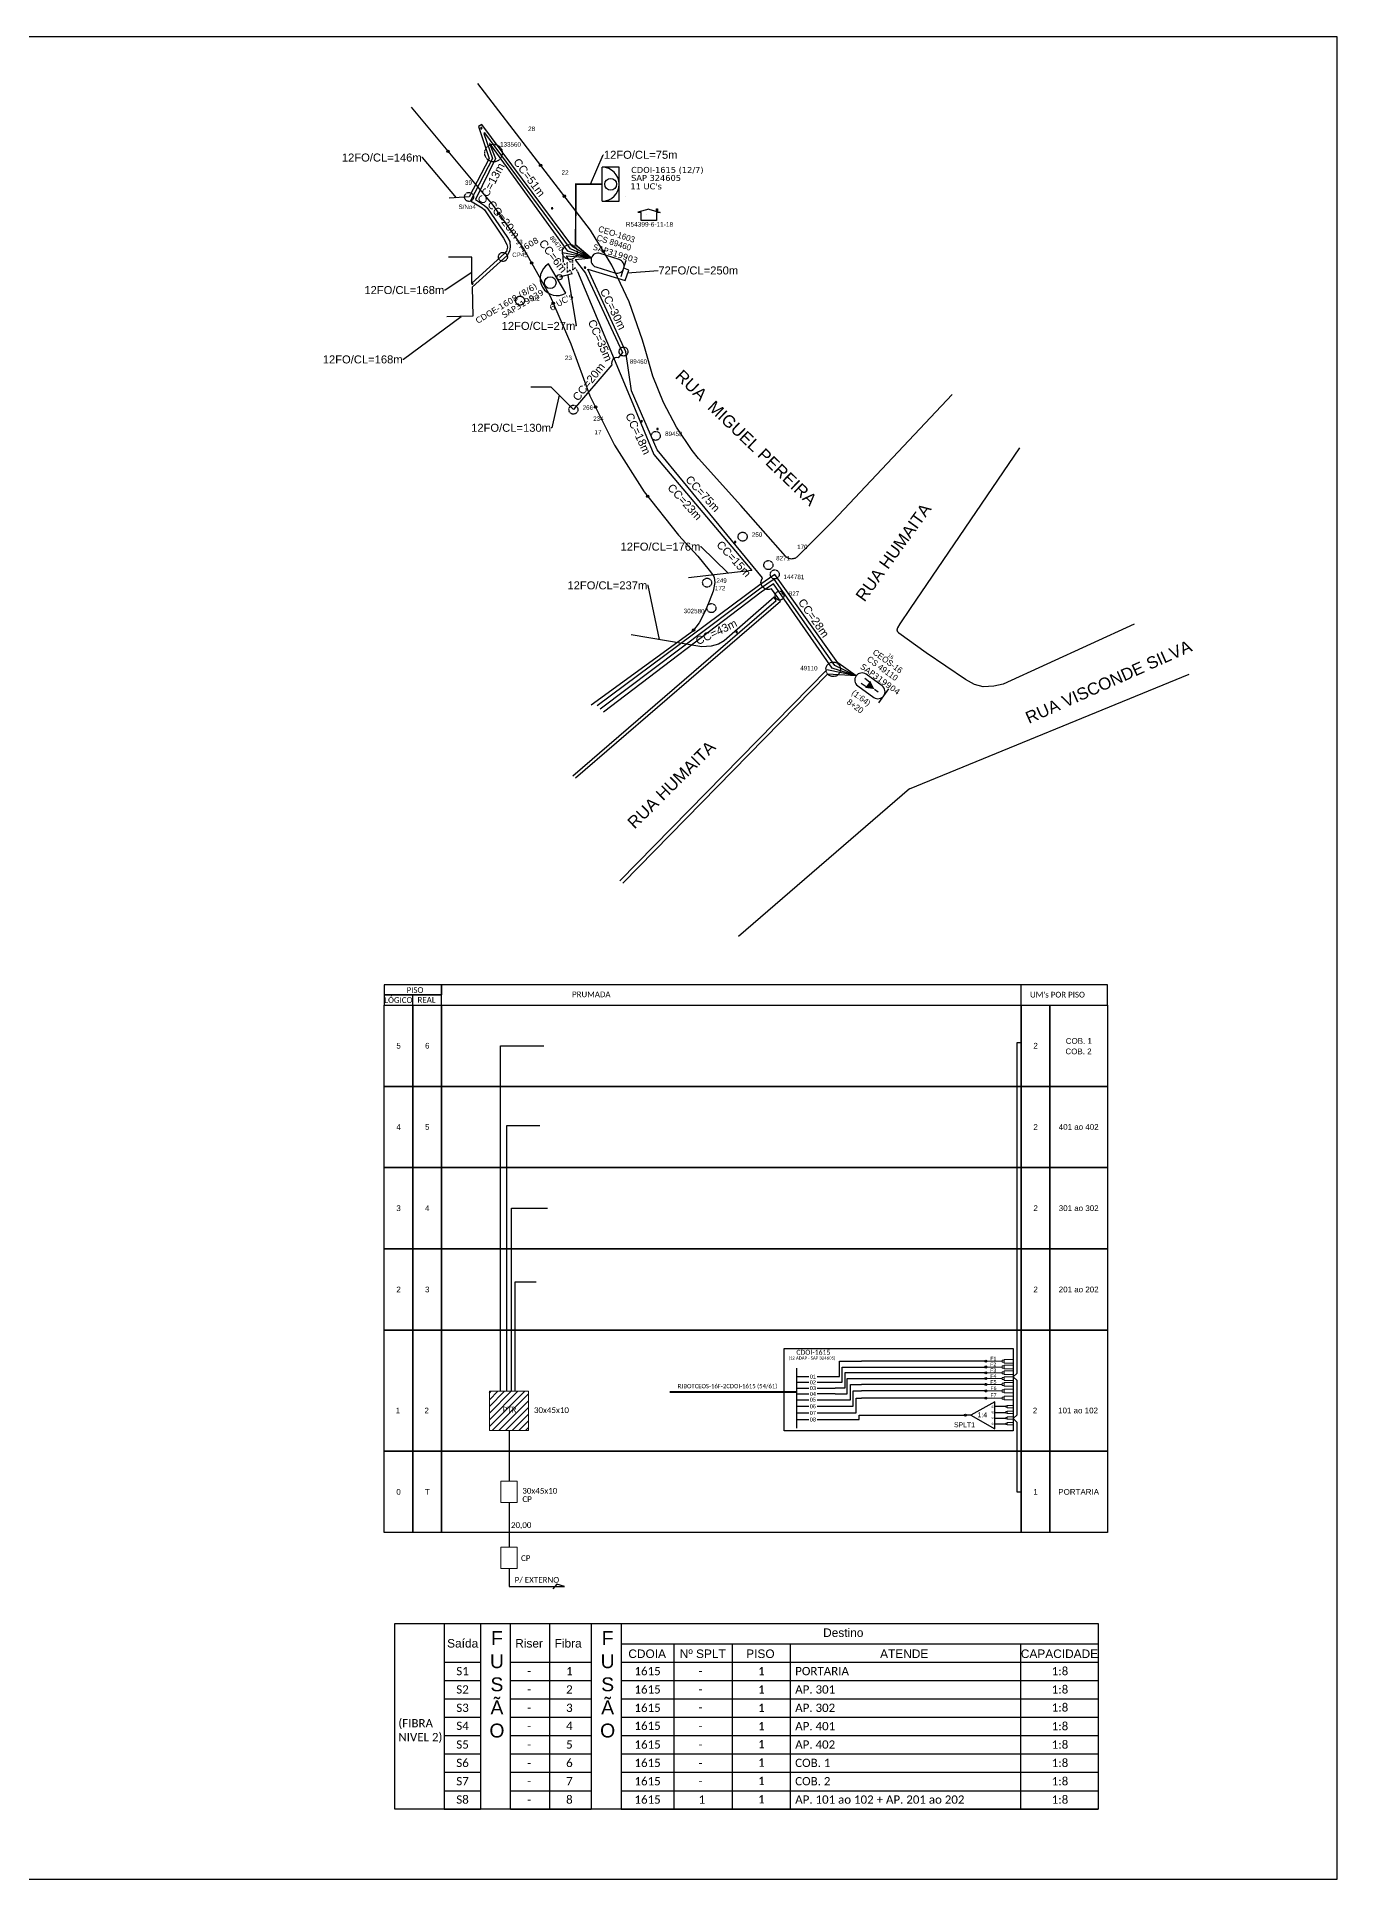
# Model space of a CAD drawing. Extents: x -89 to 749, y 705 to 1299.
# Drawn here: x 330 to 749, y 705 to 1299 of the extents above; entities that cross this region are included whole.
import ezdxf
from ezdxf.enums import TextEntityAlignment as Align

# ---------------------------------------------------------------- set-up
doc = ezdxf.new("R2010")
doc.units = 0
doc.linetypes.add('DIVIDE', pattern=[1.25, 0.5, -0.25, 0, -0.25, 0, -0.25])
doc.linetypes.add('PHANTOM2', pattern=[1.25, 0.625, -0.125, 0.125, -0.125, 0.125, -0.125])
for name, color, linetype in [('CD a instalar', 1, 'Continuous'), ('CDO_POSTE', 1, 'Continuous'), ('CDOI', 1, 'Continuous'), ('CEO', 1, 'Continuous'), ('CEOS', 1, 'Continuous'), ('label_cabos', 7, 'Continuous'), ('LAYOUT', 7, 'Continuous'), ('LEGENDAS_INFRAESTRUTURAS', 7, 'Continuous'), ('linha de chamada', 5, 'Continuous'), ('MUB_DIVISA', 7, 'Continuous'), ('MUB_NUMERACAO', 7, 'Continuous'), ('MUB_QUADRAS', 253, 'Continuous'), ('MUB_SEGMENTO', 7, 'Continuous'), ('NOS_DE_INFRAESTRUTURA', 7, 'Continuous'), ('surveys', 7, 'Continuous'), ('surveys legendas', 7, 'Continuous')]:
    doc.layers.add(name, color=color, linetype=linetype)
doc.styles.add('ARIAL', font='arial.ttf')
doc.styles.add('siredit', font='verdana.ttf')
doc.styles.get("Standard").update_dxf_attribs({"font": 'arial.ttf'})
doc.styles.add('Style-font000', font='font000.shx')
doc.styles.add('WMF-Calibri0', font='calibri.ttf')
doc.linetypes.add('FENCELINE1', pattern='A,0.25,-0.1,[133,ltypeshp.shx,S=0.1,R=0,X=-0.1,Y=0],-0.1,1', length=1.45)
doc.dimstyles.get("Standard").update_dxf_attribs({"dimtxt": 0.18, "dimasz": 0.18, "dimexe": 0.18, "dimexo": 0.0625, "dimgap": 0.09, "dimtad": 0, "dimtih": 1, "dimtoh": 1, "dimdec": 4, "dimzin": 0, "dimdsep": 46, "dimtxsty": 'Standard', "dimcen": 0.09, "dimadec": 0, "dimazin": 0, "dimtfac": 1, "dimtdec": 4, "dimtofl": 0, "dimtmove": 0, "dimatfit": 3, "dimfxl": 0, "dimtolj": 1, "dimtzin": 0, "dimarcsym": 0})

# ---------------------------------------------------------------- blocks, each defined once
blk = doc.blocks.new('DV')
at = {"linetype": 'Continuous'}
blk.add_circle((0, 0), 0.00000275, dxfattribs=at)
blk = doc.blocks.new('FNDM')
at = {"color": 0}
for p, q in [((0, 0.0000017), (-0.0000017, 0)), ((0.0000012, 0.0000012), (-0.0000012, 0.0000012)), ((-0.0000012, 0.0000012), (-0.0000012, -0.0000012)), ((0.0000017, 0), (0, 0.0000017)), ((0.0000012, -0.0000012), (0.0000012, 0.0000012)), ((-0.0000017, 0), (0, -0.0000017)), ((-0.0000012, -0.0000012), (0.0000012, -0.0000012)), ((0, -0.0000017), (0.0000017, 0))]:
    blk.add_line(p, q, dxfattribs=at)
blk = doc.blocks.new('MHMZ')
at = {"linetype": 'PHANTOM2'}
blk.add_circle((0, 0), 0.0000101, dxfattribs=at)
blk = doc.blocks.new('LVLV')
for p, q in [((0, 0.0000254), (-0.0000251, 0.000018)), ((-0.0000251, 0.000018), (-0.0000173, 0.000018)), ((-0.0000172, 0), (-0.0000172, 0.0000179)), ((0.0000172, 0), (-0.0000172, 0)), ((0, 0.0000254), (0.0000251, 0.000018)), ((0.0000169, 0.0000264), (0.0000195, 0.0000264)), ((0.0000169, 0.0000205), (0.0000169, 0.0000264)), ((0.0000251, 0.000018), (0.0000172, 0.000018)), ((0.0000172, 0.000018), (0.0000172, 0)), ((0.0000195, 0.0000264), (0.0000195, 0.0000198))]:
    blk.add_line(p, q)
blk = doc.blocks.new('SPLT_1-4_SC-APC')
at = {"color": 1, "linetype": 'Continuous', "ltscale": 2.5}
for points in [[(-17.04, -6.98), (-19.26, -6.98)], [(-7.37, -1.53), (-17.04, -6.98), (-7.37, -12.43), (-7.37, -1.53)]]:
    blk.add_lwpolyline(points, dxfattribs=at)
at = {"color": 3, "linetype": 'Continuous', "ltscale": 2.5}
for points in [[(-2.99, -3.51), (-7.37, -3.51)], [(-7.37, -5.82), (-2.99, -5.82)], [(-7.37, -8.12), (-2.99, -8.12)], [(-7.37, -10.43), (-2.99, -10.43)]]:
    blk.add_lwpolyline(points, dxfattribs=at)
at = {"color": 3, "lineweight": 0}
for points in [[(-2.99, -3.22), (-2.41, -3.22), (-2.41, -3.8), (-2.99, -3.8)], [(-2.99, -5.53), (-2.41, -5.53), (-2.41, -6.1), (-2.99, -6.1)], [(-2.99, -7.84), (-2.41, -7.84), (-2.41, -8.41), (-2.99, -8.41)], [(-2.99, -10.14), (-2.41, -10.14), (-2.41, -10.72), (-2.99, -10.72)]]:
    blk.add_lwpolyline(points, close=True, dxfattribs=at)
for points in [[(-2.41, -3.02), (-2.41, -4)], [(-2.41, -3.02), (0, -3.02)], [(-2.41, -4), (0, -4)], [(-2.41, -5.32), (-2.41, -6.31)], [(-2.41, -5.32), (0, -5.32)], [(-2.41, -6.31), (0, -6.31)], [(-2.41, -7.63), (-2.41, -8.62)], [(-2.41, -7.63), (0, -7.63)], [(-2.41, -8.62), (0, -8.62)], [(-2.41, -9.94), (-2.41, -10.92)], [(-2.41, -9.94), (0, -9.94)], [(-2.41, -10.92), (0, -10.92)]]:
    blk.add_lwpolyline(points, dxfattribs=at)
at = {"color": 1, "style": 'ARIAL'}
for s, height, p in [('1:4', 2, (-14.35, -7.83)), ('S1', 0.75, (-8.74, -3.91)), ('S2', 0.75, (-8.74, -6.17)), ('S3', 0.75, (-8.74, -8.52)), ('S4', 0.75, (-8.74, -10.78))]:
    blk.add_text(s, height=height, dxfattribs=at).set_placement(p)

msp = doc.modelspace()

# ---------------------------------------------------------------- hatches: boundary and pattern name
h = msp.add_hatch(color=3)
h.dxf.hatch_style = 1
edge = h.paths.add_edge_path()
edge.add_arc((635.93, 872.01), 0.327, 0, 360)
h = msp.add_hatch(color=3)
h.dxf.hatch_style = 1
edge = h.paths.add_edge_path()
edge.add_arc((635.93, 870.15), 0.327, 0, 360)
h = msp.add_hatch(color=3)
h.dxf.hatch_style = 1
edge = h.paths.add_edge_path()
edge.add_arc((635.93, 868.28), 0.327, 0, 360)
h = msp.add_hatch()
h.set_pattern_fill('ANSI31', color=1, scale=0.48)
h.set_pattern_definition([(45, (59.5098, 2999.3354), (-1.0776307, 1.0776307), [])])
h.paths.add_polyline_path([(488.54, 862.33), (475.9, 862.33), (475.9, 849.69), (488.54, 849.69)])
h.paths.add_polyline_path([(479.69, 854.99), (485.13, 854.99), (485.13, 857.77), (479.69, 857.77)], flags=24)
h = msp.add_hatch(color=3)
h.dxf.hatch_style = 1
edge = h.paths.add_edge_path()
edge.add_arc((635.93, 866.42), 0.327, 0, 360)
h = msp.add_hatch(color=3)
h.dxf.hatch_style = 1
edge = h.paths.add_edge_path()
edge.add_arc((635.93, 864.55), 0.327, 0, 360)
h = msp.add_hatch(color=3)
h.dxf.hatch_style = 1
edge = h.paths.add_edge_path()
edge.add_arc((635.93, 862.42), 0.327, 0, 360)
h = msp.add_hatch(color=3)
h.dxf.hatch_style = 1
edge = h.paths.add_edge_path()
edge.add_arc((635.93, 860.12), 0.327, 0, 360)
h = msp.add_hatch(color=3)
h.dxf.hatch_style = 1
edge = h.paths.add_edge_path()
edge.add_arc((629.36, 854.6), 0.327, 0, 360)

# ---------------------------------------------------------------- linework, layer by layer
for p, q in [((473.03, 787.47), (473.03, 727.63)), ((495.29, 787.47), (495.29, 727.63)), ((508.74, 787.47), (508.74, 727.63)), ((518.4, 787.47), (518.4, 727.63)), ((535.41, 780.89), (535.41, 727.63)), ((554.16, 780.89), (554.16, 727.63)), ((572.87, 780.89), (572.87, 727.63)), ((647.19, 780.89), (647.19, 727.63))]:
    msp.add_line(p, q)
for points in [[(-89.32, 705.02), (749.25, 705.02), (749.25, 1299.02), (-89.32, 1299.02), (-89.32, 705.02)], [(460.49, 986.83), (675.19, 986.83), (675.19, 993.41), (460.49, 993.41), (460.49, 993.41), (460.49, 990.12)], [(647.38, 986.83), (647.38, 993.41)], [(451.23, 986.83), (451.23, 990.12)], [(635.93, 868.28), (590.45, 868.28), (590.45, 863.35), (587.34, 863.35)], [(635.93, 872.01), (595.86, 872.01), (595.86, 872.01)], [(629.36, 854.6), (629.36, 854.6), (629.36, 854.6)], [(461.28, 787.47), (461.28, 727.63)], [(482.69, 727.63), (482.69, 787.47)], [(518.4, 780.89), (672.22, 780.89)], [(461.28, 774.98), (473.03, 774.98)], [(482.69, 774.98), (508.74, 774.98)], [(518.4, 774.98), (672.22, 774.98)], [(461.28, 769.06), (473.03, 769.06)], [(482.69, 769.06), (508.74, 769.06)], [(518.4, 769.06), (672.22, 769.06)], [(461.28, 763.14), (473.03, 763.14)], [(482.69, 763.14), (508.74, 763.14)], [(518.4, 763.14), (672.22, 763.14)], [(461.28, 757.22), (473.03, 757.22)], [(482.69, 757.22), (508.74, 757.22)], [(518.4, 757.22), (672.22, 757.22)], [(461.28, 751.3), (473.03, 751.3)], [(482.69, 751.3), (508.74, 751.3)], [(518.4, 751.3), (672.22, 751.3)], [(461.28, 745.39), (473.03, 745.39)], [(461.28, 745.39), (473.03, 745.39)], [(482.69, 745.39), (508.74, 745.39)], [(482.69, 745.39), (508.74, 745.39)], [(518.4, 745.39), (672.22, 745.39)], [(518.4, 745.39), (672.22, 745.39)], [(461.28, 739.47), (473.03, 739.47)], [(482.69, 739.47), (508.74, 739.47)], [(518.4, 739.47), (672.22, 739.47)], [(461.28, 733.55), (473.03, 733.55)], [(482.69, 733.55), (508.74, 733.55)], [(518.4, 733.55), (672.22, 733.55)], [(461.28, 727.63), (473.03, 727.63)], [(482.69, 727.63), (508.74, 727.63)], [(518.4, 727.63), (672.22, 727.63)]]:
    msp.add_lwpolyline(points)
for points in [[(441.97, 990.12), (460.49, 990.12), (460.49, 993.41), (441.97, 993.41)], [(441.97, 986.83), (460.49, 986.83), (460.49, 990.12), (441.97, 990.12)], [(441.97, 986.83), (451.23, 986.83), (451.23, 960.64), (441.97, 960.64)], [(451.23, 986.83), (460.49, 986.83), (460.49, 960.64), (451.23, 960.64)], [(460.49, 986.83), (647.38, 986.83), (647.38, 960.64), (460.49, 960.64)], [(647.38, 986.83), (656.64, 986.83), (656.64, 960.64), (647.38, 960.64)], [(656.64, 986.83), (675.16, 986.83), (675.16, 960.64), (656.64, 960.64)], [(441.97, 960.64), (451.23, 960.64), (451.23, 934.44), (441.97, 934.44)], [(451.23, 960.64), (460.49, 960.64), (460.49, 934.44), (451.23, 934.44)], [(460.49, 960.64), (647.38, 960.64), (647.38, 934.44), (460.49, 934.44)], [(647.38, 960.64), (656.64, 960.64), (656.64, 934.44), (647.38, 934.44)], [(656.64, 960.64), (675.16, 960.64), (675.16, 934.44), (656.64, 934.44)], [(441.97, 934.44), (451.23, 934.44), (451.23, 908.25), (441.97, 908.25)], [(451.23, 934.44), (460.49, 934.44), (460.49, 908.25), (451.23, 908.25)], [(460.49, 934.44), (647.38, 934.44), (647.38, 908.25), (460.49, 908.25)], [(647.38, 934.44), (656.64, 934.44), (656.64, 908.25), (647.38, 908.25)], [(656.64, 934.44), (675.16, 934.44), (675.16, 908.25), (656.64, 908.25)], [(441.97, 908.25), (451.23, 908.25), (451.23, 882.05), (441.97, 882.05)], [(451.23, 908.25), (460.49, 908.25), (460.49, 882.05), (451.23, 882.05)], [(460.49, 908.25), (647.38, 908.25), (647.38, 882.05), (460.49, 882.05)], [(647.38, 908.25), (656.64, 908.25), (656.64, 882.05), (647.38, 882.05)], [(656.64, 908.25), (675.16, 908.25), (675.16, 882.05), (656.64, 882.05)], [(441.97, 882.05), (451.23, 882.05), (451.23, 842.98), (441.97, 842.98)], [(451.23, 882.05), (460.49, 882.05), (460.49, 842.98), (451.23, 842.98)], [(460.49, 882.05), (647.38, 882.05), (647.38, 842.98), (460.49, 842.98)], [(647.38, 882.05), (656.64, 882.05), (656.64, 842.98), (647.38, 842.98)], [(656.64, 882.05), (675.16, 882.05), (675.16, 842.98), (656.64, 842.98)], [(441.97, 842.98), (451.23, 842.98), (451.23, 816.79), (441.97, 816.79)], [(451.23, 842.98), (460.49, 842.98), (460.49, 816.79), (451.23, 816.79)], [(460.49, 842.98), (647.38, 842.98), (647.38, 816.79), (460.49, 816.79)], [(647.38, 842.98), (656.64, 842.98), (656.64, 816.79), (647.38, 816.79)], [(656.64, 842.98), (675.16, 842.98), (675.16, 816.79), (656.64, 816.79)], [(445.38, 787.47), (672.22, 787.47), (672.22, 727.63), (445.38, 727.63)]]:
    msp.add_lwpolyline(points, close=True)
at = {"color": 3}
for points in [[(646.03, 860.11), (646.03, 861.27), (646.03, 865.8), (644.77, 867.01), (646.03, 868.21), (646.03, 974.79), (647.35, 974.79)], [(479.48, 862.33), (479.48, 973.74), (493.39, 973.74)], [(481.51, 862.33), (481.51, 948.05), (492.19, 948.05)], [(483.07, 862.33), (483.07, 921.35), (494.62, 921.35)], [(484.17, 862.33), (484.17, 897.58), (490.98, 897.58)], [(587.34, 867.08), (588.8, 867.08), (588.8, 872.01), (595.14, 872.01), (595.86, 872.01)], [(635.93, 872.01), (595.86, 872.01)], [(635.93, 872.01), (635.93, 872.01), (635.93, 872.01)], [(635.93, 870.15), (635.93, 870.15), (635.93, 870.15)], [(635.93, 868.28), (635.93, 868.28), (635.93, 868.28)], [(574.88, 867.08), (578.91, 867.08)], [(581.57, 867.08), (587.34, 867.08)], [(635.93, 866.42), (635.93, 866.42), (635.93, 866.42)], [(635.93, 864.55), (635.93, 864.55), (635.93, 864.55)], [(635.93, 862.42), (635.93, 862.42), (635.93, 862.42)], [(635.93, 860.12), (635.93, 860.12), (635.93, 860.12)], [(647.35, 829.75), (646.03, 829.75), (646.03, 852.3), (644.77, 853.51), (646.03, 854.71), (646.03, 859.23), (646.03, 860.11)], [(482.22, 849.69), (482.22, 833.34)], [(482.22, 805.19), (482.22, 799.34), (500.07, 799.34), (497.62, 800.16), (496.3, 798.64)]]:
    msp.add_lwpolyline(points, dxfattribs=at)
at = {"color": 1}
msp.add_lwpolyline([(570.98, 876.17), (644.77, 876.17), (644.77, 849.52), (570.98, 849.52)], close=True, dxfattribs=at)
for points in [[(574.88, 869.81), (574.88, 850.39)], [(587.34, 859.62), (592.32, 859.62), (592.32, 864.55), (595.86, 864.55)], [(635.93, 864.55), (595.86, 864.55)], [(574.88, 859.62), (578.91, 859.62)], [(581.57, 859.62), (587.34, 859.62)], [(482.22, 826.44), (482.22, 812.09)]]:
    msp.add_lwpolyline(points, dxfattribs=at)
at = {"color": 2}
for points in [[(587.34, 865.22), (589.6, 865.22), (589.6, 870.15), (635.93, 870.15)], [(574.88, 865.22), (578.91, 865.21)], [(581.57, 865.21), (587.34, 865.22)]]:
    msp.add_lwpolyline(points, dxfattribs=at)
at = {"color": 3, "lineweight": 0}
for points in [[(635.93, 872.01), (641.18, 872.01)], [(635.93, 870.15), (641.18, 870.15)], [(635.93, 868.28), (641.18, 868.28)], [(641.88, 872.6), (644.77, 872.6)], [(641.88, 871.42), (641.88, 872.6)], [(641.88, 871.42), (644.77, 871.42)], [(641.88, 870.74), (644.77, 870.74)], [(641.88, 869.55), (641.88, 870.74)], [(641.88, 869.55), (644.77, 869.55)], [(641.88, 868.87), (644.77, 868.87)], [(641.88, 867.69), (641.88, 868.87)], [(641.88, 867.69), (644.77, 867.69)], [(635.93, 866.42), (641.18, 866.42)], [(635.93, 864.55), (641.18, 864.55)], [(635.93, 862.42), (641.18, 862.42)], [(641.88, 867.01), (644.77, 867.01)], [(641.88, 865.82), (641.88, 867.01)], [(641.88, 865.82), (644.77, 865.82)], [(641.88, 865.14), (644.77, 865.14)], [(641.88, 863.96), (641.88, 865.14)], [(641.88, 863.96), (644.77, 863.96)], [(641.88, 863.01), (644.77, 863.01)], [(641.88, 861.83), (641.88, 863.01)], [(641.88, 861.83), (644.77, 861.83)], [(635.93, 860.12), (641.18, 860.12)], [(641.88, 860.71), (644.77, 860.71)], [(641.88, 859.53), (641.88, 860.71)], [(641.88, 859.53), (644.77, 859.53)]]:
    msp.add_lwpolyline(points, dxfattribs=at)
for points in [[(641.18, 871.67), (641.88, 871.67), (641.88, 872.35), (641.18, 872.35)], [(641.18, 869.8), (641.88, 869.8), (641.88, 870.49), (641.18, 870.49)], [(641.18, 867.94), (641.88, 867.94), (641.88, 868.62), (641.18, 868.62)], [(641.18, 866.07), (641.88, 866.07), (641.88, 866.76), (641.18, 866.76)], [(641.18, 864.21), (641.88, 864.21), (641.88, 864.89), (641.18, 864.89)], [(641.18, 862.07), (641.88, 862.07), (641.88, 862.76), (641.18, 862.76)], [(641.18, 859.78), (641.88, 859.78), (641.88, 860.47), (641.18, 860.47)]]:
    msp.add_lwpolyline(points, close=True, dxfattribs=at)
at = {"color": 1, "lineweight": 0}
msp.add_lwpolyline([(475.9, 862.33), (488.54, 862.33), (488.54, 849.69), (475.9, 849.69)], close=True, dxfattribs=at)
at = {"color": 1, "const_width": 0.64}
msp.add_lwpolyline([(574.88, 862.12), (534.07, 862.12)], dxfattribs=at)
at = {"color": 7}
for points in [[(574.88, 863.35), (578.91, 863.35)], [(581.57, 863.35), (587.34, 863.35)]]:
    msp.add_lwpolyline(points, dxfattribs=at)
at = {"color": 5}
for points in [[(574.88, 861.49), (578.91, 861.49)], [(587.34, 861.49), (581.57, 861.49)], [(587.34, 861.49), (591.27, 861.49), (591.27, 866.42), (635.93, 866.42)]]:
    msp.add_lwpolyline(points, dxfattribs=at)
at = {"color": 193}
for points in [[(587.34, 857.49), (593.14, 857.49), (593.14, 862.42), (595.86, 862.42)], [(635.93, 862.42), (595.86, 862.42)], [(574.88, 857.49), (578.91, 857.49)], [(581.57, 857.49), (587.34, 857.49)]]:
    msp.add_lwpolyline(points, dxfattribs=at)
at = {"color": 34}
for points in [[(587.34, 855.35), (594.12, 855.35), (594.12, 860.12), (595.86, 860.12)], [(635.93, 860.12), (595.86, 860.12)], [(574.88, 855.35), (578.91, 855.35)], [(581.57, 855.35), (587.34, 855.35)]]:
    msp.add_lwpolyline(points, dxfattribs=at)
at = {"color": 231}
for points in [[(574.88, 853.22), (578.91, 853.22)], [(581.57, 853.22), (587.34, 853.22)], [(587.34, 853.22), (595.11, 853.22), (595.11, 854.6), (629.36, 854.6)]]:
    msp.add_lwpolyline(points, dxfattribs=at)
at = {"color": 0, "lineweight": 0}
for points in [[(479.57, 833.34), (484.87, 833.34), (484.87, 826.44), (479.57, 826.44)], [(479.57, 812.09), (484.87, 812.09), (484.87, 805.19), (479.57, 805.19)]]:
    msp.add_lwpolyline(points, close=True, dxfattribs=at)
at = {"color": 3}
for centre in [(635.93, 872.01), (635.93, 870.15), (635.93, 868.28), (635.93, 866.42), (635.93, 864.55), (635.93, 862.42), (635.93, 860.12)]:
    msp.add_circle(centre, 0.327, dxfattribs=at)
msp.add_circle((629.36, 854.6), 0.327)
for p in [(441.97, 960.64), (441.97, 934.44), (441.97, 908.25), (441.97, 882.05), (441.97, 842.98)]:
    msp.add_point(p)
at = {"layer": 'CD a instalar', "color": 7, "linetype": 'Continuous'}
for points in [[(508.75, 1227.69), (502.05, 1230.67), (474.42, 1268.09), (474.05, 1267.87), (476.89, 1259.83), (469.84, 1246.18), (473.58, 1243.85), (474.28, 1243.21), (480.43, 1234.15), (481.53, 1232.06), (481.68, 1231.24), (481.39, 1229.92), (480.78, 1229.15), (470.24, 1219.64), (470.24, 1228.01), (462.67, 1227.98)], [(508.75, 1227.69), (502.79, 1231.36), (473.43, 1270.73), (472.41, 1270.13), (475.86, 1259.84), (469.33, 1247.42), (462.97, 1247.01)], [(508.75, 1227.69), (501.16, 1229.92), (476.05, 1264.67), (475.96, 1264.62), (477.9, 1259.82), (471.39, 1246.53), (474.31, 1244.69), (475.12, 1243.84), (481.77, 1234.35), (482.44, 1233), (482.62, 1231.22), (482.4, 1229.99), (481.68, 1228.61), (470.32, 1218.32), (470.55, 1208.97), (462.13, 1208.7)], [(508.75, 1227.69), (499.49, 1229.43), (499.69, 1226.47)], [(508.75, 1227.69), (500.62, 1228.29), (501.43, 1227.2)], [(594.14, 1092.99), (588.27, 1097.15), (567.92, 1125.68), (563.04, 1122.31), (510.59, 1083.38)], [(594.14, 1092.99), (587.28, 1096.34), (567.7, 1124.19), (562.99, 1120.96), (511.64, 1082.3)], [(594.14, 1092.99), (586.38, 1095.47), (567.47, 1122.71), (563.52, 1120.02), (512.64, 1081.28)], [(502.79, 1060.8), (568.4, 1117.34), (567.66, 1118.31), (551.59, 1104.26), (549.72, 1103.18), (547.37, 1102.56), (544.38, 1102.37), (521.63, 1106.26)], [(594.14, 1092.99), (584.7, 1094.89), (517.94, 1026.94)], [(594.14, 1092.99), (584.89, 1093.58), (518.91, 1026.15)]]:
    msp.add_lwpolyline(points, dxfattribs=at)
at = {"layer": 'CD a instalar', "linetype": 'Continuous', "const_width": 0.516}
msp.add_lwpolyline([(508.75, 1227.69), (503.67, 1231.98), (503.77, 1251.49), (512.24, 1251.49)], dxfattribs=at)
at = {"layer": 'CD a instalar', "color": 7, "linetype": 'Continuous'}
for points in [[(508.82, 1227.67), (503.51, 1227.08), (506.9, 1222.83), (518.8, 1197.21), (517.37, 1195.58, 0.567997), (515.4, 1193.29), (502.98, 1178.82), (495.86, 1186.11), (489.27, 1186.1)], [(503.63, 1060.11), (569.71, 1117.12), (566.86, 1121.08, -0.833746), (564, 1124.56), (529.96, 1165.84), (521.69, 1184.91), (519.83, 1197.48), (519.83, 1197.48), (519.83, 1197.48), (519.83, 1197.48), (519.83, 1197.48), (507.61, 1224.13), (507.61, 1224.13), (519.65, 1220.5), (520.88, 1223.78), (519.21, 1224.4)]]:
    msp.add_lwpolyline(points, format="xyb", dxfattribs=at)
at = {"layer": 'CDO_POSTE', "color": 7}
msp.add_lwpolyline([(500.56, 1216.4), (494.9, 1225.79)], dxfattribs=at)
for centre, radius in [((495.5, 1219.75), 1.89), ((498.48, 1221.55), 0.858)]:
    msp.add_circle(centre, radius, dxfattribs=at)
msp.add_arc((497.73, 1221.1), 5.48, 121.08878, 301.08878, dxfattribs=at)
at = {"layer": 'CDOI'}
for p, q in [((517.72, 1256.97), (512.24, 1256.98)), ((517.72, 1246.01), (517.72, 1256.97)), ((512.23, 1246.01), (517.72, 1246.01))]:
    msp.add_line(p, q, dxfattribs=at)
msp.add_lwpolyline([(512.23, 1246.01), (512.24, 1256.98)], dxfattribs=at)
msp.add_circle((514.98, 1251.49), 1.89, dxfattribs=at)
msp.add_arc((512.24, 1251.49), 5.48, 269.97241, 89.97241, dxfattribs=at)
at = {"layer": 'CEO', "color": 5}
for p, q in [((510.25, 1224.83), (516.35, 1222.91)), ((517.72, 1227.26), (511.62, 1229.18))]:
    msp.add_line(p, q, dxfattribs=at)
msp.add_lwpolyline([(518.39, 1221.77), (520.04, 1227.02)], dxfattribs=at)
for centre, start, end in [((510.93, 1227.01), 72.50546, 252.50546), ((517.04, 1225.08), 252.50546, 72.50546)]:
    msp.add_arc(centre, 2.28, start, end, dxfattribs=at)
at = {"layer": 'CEOS', "color": 7}
for p, q in [((602.52, 1089.74), (597.33, 1093.5)), ((594.65, 1089.8), (599.84, 1086.04))]:
    msp.add_line(p, q, dxfattribs=at)
for points in [[(597.39, 1089.41), (595.81, 1090.55)], [(598.5, 1090.95), (596.93, 1092.09)], [(600.02, 1088.73), (601.26, 1087.83)], [(601.41, 1084.33), (604.64, 1088.78)]]:
    msp.add_lwpolyline(points, dxfattribs=at)
msp.add_lwpolyline([(600.02, 1088.73, 0, 2.82, 0), (597.88, 1090.28, 2.82, 2.82, 0)], format="xyseb", dxfattribs=at)
for centre, start, end in [((595.99, 1091.65), 54.07974, 234.07974), ((601.18, 1087.89), 234.07974, 54.07974)]:
    msp.add_arc(centre, 2.28, start, end, dxfattribs=at)
at = {"layer": 'LAYOUT', "color": 7, "linetype": 'DIVIDE'}
for points in [[(502.59, 1222.6), (501.89, 1223.85), (501.09, 1223.08), (501.1, 1226.27), (500.3, 1225.49), (499.69, 1226.47)], [(504.33, 1223.33), (503.63, 1224.58), (502.83, 1223.81), (502.84, 1227), (502.04, 1226.22), (501.43, 1227.2)]]:
    msp.add_lwpolyline(points, dxfattribs=at)
at = {"layer": 'LAYOUT', "color": 7, "linetype": 'FENCELINE1', "ltscale": 0.05}
for points in [[(502.59, 1222.6), (498.48, 1221.55)], [(504.33, 1223.33), (520.52, 1184.54), (528.95, 1164.41), (548.77, 1140.86), (560.46, 1126.96), (540.09, 1124.61)]]:
    msp.add_lwpolyline(points, dxfattribs=at)
at = {"layer": 'linha de chamada', "linetype": 'Continuous', "const_width": 0.00129}
msp.add_lwpolyline([(514.98, 1251.49), (527.32, 1241.11)], dxfattribs=at)
at = {"layer": 'MUB_QUADRAS', "color": 126, "linetype": 'Continuous'}
for points in [[(625.15, 1183.73), (586.74, 1143.01), (575.16, 1131.42), (575.03, 1131.3), (574.82, 1131.14), (574.59, 1130.99), (574.36, 1130.87), (574.1, 1130.78), (573.84, 1130.71), (573.57, 1130.67), (573.3, 1130.66), (573.03, 1130.67), (572.77, 1130.72), (572.5, 1130.8), (572.25, 1130.89), (572.01, 1131.02), (571.79, 1131.18), (571.58, 1131.34), (571.39, 1131.54), (556.95, 1147.92), (543.31, 1163.11), (541.31, 1165.68), (536.26, 1173.18), (532.02, 1181.18), (528.64, 1189.58), (526.15, 1198.29), (525.31, 1201.27), (520.95, 1213.63), (515.33, 1225.46), (508.5, 1236.64), (472.11, 1284.01)], [(450.68, 1276.31), (477, 1244.74), (486.99, 1230.56), (495.46, 1215.43), (502.1, 1200), (508.32, 1183.29), (516.26, 1167.33), (525.8, 1152.28), (536.89, 1138.31), (543.15, 1131.58), (546.77, 1127.03), (547.79, 1125.72), (548.02, 1125.38), (548.22, 1125.03), (548.37, 1124.66), (548.59, 1123.06), (548.02, 1120.27), (546.73, 1116.93), (545.44, 1113.83), (543.55, 1110.08), (541.33, 1107.32), (508.7, 1083.58)], [(607.41, 1107.65), (607.41, 1107.8), (607.41, 1107.93), (607.44, 1108.07), (607.48, 1108.2), (607.51, 1108.33), (607.58, 1108.44), (608.35, 1109.78), (611.64, 1114.73), (646.94, 1166.51)], [(683.78, 1109.62), (641.58, 1090.3), (638.57, 1089.66), (635.07, 1089.42), (632.3, 1090.22), (629.37, 1091.85), (616.73, 1100.43), (607.94, 1106.75), (607.84, 1106.84), (607.75, 1106.93), (607.66, 1107.04), (607.58, 1107.15), (607.53, 1107.27), (607.48, 1107.4), (607.44, 1107.53), (607.41, 1107.65)], [(611.36, 1056.53), (701.52, 1093.54)], [(611.36, 1056.53), (556.26, 1008.93)]]:
    msp.add_lwpolyline(points, dxfattribs=at)
at = {"layer": 'NOS_DE_INFRAESTRUTURA', "linetype": 'PHANTOM2'}
for centre, radius in [((477.22, 1261.57), 2.85), ((469.33, 1247.42), 1.45)]:
    msp.add_circle(centre, radius, dxfattribs=at)
at = {"layer": 'NOS_DE_INFRAESTRUTURA', "color": 5, "linetype": 'PHANTOM2'}
for centre, radius in [((501.84, 1229.64), 2.4), ((480.25, 1228.08), 1.45), ((519.13, 1197.56), 1.45), ((502.98, 1178.82), 1.45), ((529.55, 1170.38), 1.45), ((557.54, 1137.88), 1.45), ((565.85, 1128.7), 1.45), ((546.09, 1123.04), 1.45), ((567.9, 1125.71), 1.45), ((567.9, 1125.71), 1.45), ((569.43, 1118.86), 1.45), ((569.43, 1118.86), 1.45), ((547.48, 1114.83), 1.45), ((586.75, 1095.09), 2.35)]:
    msp.add_circle(centre, radius, dxfattribs=at)

# ---------------------------------------------------------------- block references
at = {"color": 3, "xscale": 0.8, "yscale": 0.8, "zscale": 0.8}
msp.add_blockref('SPLT_1-4_SC-APC', (644.77, 860.19), dxfattribs=at)
at = {"layer": 'MUB_DIVISA'}
for p, xscale, yscale, zscale, rotation in [((462.51, 1262.12), 143626.2575773057, 143626.2575773057, 143626.2575773057, 359.2979181475001), ((462.51, 1262.12), 143626.2575773057, 143626.2575773057, 143626.2575773057, 359.2979181475001), ((492.38, 1257.63), 143626.2575773058, 143626.2575773059, 143626.2575773059, 359.297829037359), ((492.38, 1257.63), 143626.2575773058, 143626.2575773059, 143626.2575773059, 359.297829037359), ((500.05, 1247.65), 143626.2575773059, 143626.2575773059, 143626.2575773059, 359.2978040448175), ((500.05, 1247.65), 143626.2575773059, 143626.2575773059, 143626.2575773059, 359.2978040448175), ((478.88, 1242.07), 143626.2575773058, 143626.2575773059, 143626.2575773059, 359.2978650955641), ((478.88, 1242.07), 143626.2575773058, 143626.2575773059, 143626.2575773059, 359.2978650955641), ((512.64, 1229.87), 143626.2575773059, 143626.2575773059, 143626.2575773059, 359.2977626839294), ((512.64, 1229.87), 143626.2575773059, 143626.2575773059, 143626.2575773059, 359.2977626839294), ((489.49, 1226.1), 143626.2575773059, 143626.2575773059, 143626.2575773059, 359.2978300211421), ((489.49, 1226.1), 143626.2575773059, 143626.2575773059, 143626.2575773059, 359.2978300211421), ((496.47, 1213.08), 143626.2575773058, 143626.2575773059, 143626.2575773059, 359.2978063458247), ((496.47, 1213.08), 143626.2575773058, 143626.2575773059, 143626.2575773059, 359.2978063458247), ((510.12, 1179.68), 143626.2575773059, 143626.2575773059, 143626.2575773059, 359.2977581445583), ((510.12, 1179.68), 143626.2575773059, 143626.2575773059, 143626.2575773059, 359.2977581445583), ((526.95, 1150.84), 143626.2575773057, 143626.2575773057, 143626.2575773057, 359.2977016359695), ((526.95, 1150.84), 143626.2575773057, 143626.2575773057, 143626.2575773057, 359.2977016359695), ((541.72, 1107.81), 143626.2575773059, 143626.2575773059, 143626.2575773059, 359.2976478317762), ((541.72, 1107.81), 143626.2575773059, 143626.2575773059, 143626.2575773059, 359.2976478317762)]:
    msp.add_blockref('DV', p, dxfattribs=dict(at, xscale=xscale, yscale=yscale, zscale=zscale, rotation=rotation))
at = {"layer": 'NOS_DE_INFRAESTRUTURA', "color": 1, "xscale": 143626.2575773058, "yscale": 143626.2575773058, "zscale": 143626.2575773058}
for p, rotation in [((473.27, 1269.58), 359.2978882118701), ((496.12, 1243.73), 359.29781467259), ((506.74, 1224.63), 359.2977788363397), ((470.41, 1219.47), 359.2978846707649), ((524.96, 1175.07), 359.2977132936767), ((530.09, 1172.55), 359.2976975809701), ((555.14, 1136.16), 359.2976150526937), ((570.43, 1119.65), 359.297566039931), ((570.43, 1119.65), 359.297566039931), ((555.6, 1107.13), 359.29760674712)]:
    msp.add_blockref('FNDM', p, dxfattribs=dict(at, rotation=rotation))
at = {"layer": 'NOS_DE_INFRAESTRUTURA', "color": 40, "xscale": 143626.2575773059, "yscale": 143626.2575773058, "zscale": 143626.2575773058, "rotation": 359.2978381555476}
msp.add_blockref('MHMZ', (485.75, 1213.97), dxfattribs=at)
at = {"layer": 'surveys', "color": 0, "xscale": 143626.2575773058, "yscale": 143626.2575773058, "zscale": 143626.2575773058, "rotation": 359.2978597187379}
msp.add_blockref('LVLV', (527.28, 1239.83), dxfattribs=at)

# ---------------------------------------------------------------- texts
at = {"style": 'WMF-Calibri0'}
for s, height, p in [('     PISO', 1.84, (445.94, 990.77)), ('  LÓGICO', 1.84, (440.71, 987.55)), ('    REAL', 1.84, (450.12, 987.59)), ('PRUMADA', 1.84, (502.54, 989.38)), ("UM's POR PISO", 1.84, (650.21, 989.28)), ('PTR', 1.854, (480.15, 855.46)), ('30x45x10', 1.854, (490.25, 855.32)), ('CP', 1.854, (486.53, 826.61)), ('30x45x10', 1.854, (486.51, 829.31)), ('20,00', 1.854, (482.85, 818.25)), ('CP', 1.854, (486.08, 807.6)), ('P/ EXTERNO', 1.854, (484.05, 800.59))]:
    msp.add_text(s, height=height, dxfattribs=at).set_placement(p)
at = {"style": 'ARIAL'}
for s, height, p in [('5', 1.84, (446.6, 973.74)), ('6', 1.84, (455.86, 973.74)), ('2', 1.84, (652.01, 973.74)), ('COB. 1', 1.84, (665.95, 975.28)), ('COB. 2', 1.84, (665.85, 971.91)), ('4', 1.84, (446.6, 947.54)), ('5', 1.84, (455.86, 947.54)), ('2', 1.84, (652.01, 947.54)), ('401 ao 402', 1.84, (665.9, 947.54)), ('3', 1.84, (446.6, 921.35)), ('4', 1.84, (455.86, 921.35)), ('2', 1.84, (652.01, 921.35)), ('301 ao 302', 1.84, (665.9, 921.35)), ('2', 1.84, (446.6, 895.15)), ('3', 1.84, (455.86, 895.15)), ('2', 1.84, (652.01, 895.15)), ('201 ao 202', 1.84, (665.9, 895.15)), ('01', 1.277, (580.19, 867.08)), ('02', 1.277, (580.19, 865.21)), ('03', 1.277, (580.19, 863.35)), ('04', 1.277, (580.19, 861.49)), ('1', 1.84, (446.41, 856.13)), ('2', 1.84, (455.66, 856.13)), ('05', 1.277, (580.19, 859.62)), ('06', 1.277, (580.19, 857.49)), ('07', 1.277, (580.19, 855.35)), ('2', 1.84, (651.82, 856.13)), ('101 ao 102', 1.84, (665.7, 856.13)), ('08', 1.277, (580.19, 853.22)), ('0', 1.84, (446.6, 829.89)), ('T', 1.84, (455.86, 829.89)), ('1', 1.84, (652.01, 829.89)), ('PORTARIA', 1.84, (665.9, 829.89)), ('Destino', 2.744, (590, 784.49)), ('Saída', 2.744, (467.27, 781.07)), ('Riser', 2.744, (488.68, 781.07)), ('Fibra', 2.744, (501.29, 781.07)), ('CDOIA', 2.744, (526.76, 777.7)), ('Nº SPLT', 2.744, (544.7, 777.7)), ('PISO', 2.744, (563.28, 777.7)), ('ATENDE', 2.744, (609.65, 777.7)), ('CAPACIDADE', 2.744, (659.71, 777.7))]:
    msp.add_text(s, height=height, dxfattribs=at).set_placement(p, align=Align.MIDDLE_CENTER)
at = {"color": 1, "style": 'WMF-Calibri0'}
msp.add_text('(12 ADAP - SAP 324605)', height=1, dxfattribs=at).set_placement((579.91, 872.55), align=Align.CENTER)
for s, height, p in [('CDOI-1615', 1.6, (574.87, 874.09)), ('RJBOTCEOS-16F-2CDOI-1615 (54/61)', 1.3799, (536.6, 863.29))]:
    msp.add_text(s, height=height, dxfattribs=at).set_placement(p)
at = {"color": 5, "style": 'ARIAL'}
for s, p in [('F1', (638.39, 872.85)), (' F2', (638.12, 871)), (' F3', (638.13, 869.08)), (' F4', (638.15, 867.22)), (' F5', (638.17, 865.31)), (' F6', (638.19, 863.3)), (' F7', (638.19, 861.01))]:
    msp.add_text(s, height=1.2, dxfattribs=at).set_placement(p, align=Align.MIDDLE_CENTER)
at = {"style": 'ARIAL'}
msp.add_text('SPLT1', height=1.587, dxfattribs=at).set_placement((629.08, 850.73), align=Align.CENTER)
at = {"color": 7, "style": 'WMF-Calibri0'}
for s, height, p in [('S1', 2.673, (465.22, 770.77)), ('1', 2.67, (500.63, 770.77)), ('1615', 2.673, (522.67, 770.77)), ('1', 2.67, (562.55, 770.77)), ('PORTARIA', 2.673, (574.49, 770.77)), ('1:8', 2.673, (657.2, 770.77)), ('S2', 2.673, (465.22, 764.86)), ('-', 2.67, (488.03, 770.77)), ('2', 2.67, (500.63, 764.86)), ('1615', 2.673, (522.67, 764.86)), ('-', 2.67, (543.33, 770.77)), ('1', 2.67, (562.55, 764.86)), ('AP. 301', 2.673, (574.49, 764.86)), ('1:8', 2.673, (657.2, 764.86)), ('S3', 2.673, (465.22, 758.94)), ('-', 2.67, (488.03, 764.86)), ('3', 2.67, (500.63, 758.94)), ('1615', 2.673, (522.67, 758.94)), ('-', 2.67, (543.33, 764.86)), ('-', 2.67, (543.33, 759.05)), ('1', 2.67, (562.55, 758.94)), ('AP. 302', 2.673, (574.49, 758.94)), ('1:8', 2.673, (657.2, 759.05)), ('S4', 2.673, (465.22, 753.14)), ('-', 2.67, (488.03, 758.94)), ('4', 2.67, (500.63, 753.14)), ('1615', 2.673, (522.67, 753.14)), ('1', 2.67, (562.55, 753.02)), ('AP. 401', 2.673, (574.49, 753.02)), ('1:8', 2.673, (657.2, 753.02)), ('S5', 2.673, (465.22, 747.1)), ('-', 2.67, (488.03, 753.02)), ('5', 2.67, (500.63, 747.1)), ('1615', 2.673, (522.67, 747.1)), ('-', 2.67, (543.33, 753.02)), ('1', 2.67, (562.55, 747.22)), ('AP. 402', 2.673, (574.49, 747.1)), ('1:8', 2.673, (657.2, 747.1)), ('S6', 2.673, (465.22, 741.18)), ('-', 2.67, (488.03, 747.1)), ('-', 2.67, (488.03, 741.18)), ('6', 2.67, (500.63, 741.18)), ('1615', 2.673, (522.67, 741.18)), ('-', 2.67, (543.33, 747.1)), ('-', 2.67, (543.33, 741.18)), ('1', 2.67, (562.55, 741.3)), ('COB. 1', 2.673, (574.49, 741.18)), ('1:8', 2.673, (657.2, 741.18)), ('S7', 2.673, (465.22, 735.27)), ('-', 2.67, (488.03, 735.27)), ('7', 2.67, (500.63, 735.27)), ('1615', 2.673, (522.67, 735.27)), ('-', 2.67, (543.33, 735.27)), ('1', 2.67, (562.55, 735.38)), ('COB. 2', 2.673, (574.49, 735.27)), ('1:8', 2.673, (657.2, 735.27)), ('S8', 2.673, (465.22, 729.35)), ('-', 2.67, (488.03, 729.35)), ('8', 2.67, (500.63, 729.35)), ('1615', 2.673, (522.67, 729.35)), ('1', 2.67, (543.33, 729.35)), ('1', 2.67, (562.55, 729.46)), ('AP. 101 ao 102 + AP. 201 ao 202', 2.6735, (574.49, 729.35)), ('1:8', 2.673, (657.2, 729.35))]:
    msp.add_text(s, height=height, dxfattribs=at).set_placement(p)
at = {"char_height": 4.47, "width": 2.3415, "attachment_point": 2, "style": 'ARIAL'}
for insert in [(478.32, 784.98), (514.02, 784.98)]:
    msp.add_mtext('F\\PU\\PS\\PÃ\\PO', dxfattribs=dict(at, insert=insert))
at = {"color": 7, "insert": (446.53, 756.63), "char_height": 2.6735, "width": 15.1715, "attachment_point": 1, "style": 'WMF-Calibri0'}
msp.add_mtext('(FIBRA NIVEL 2)', dxfattribs=at)
at = {"layer": 'CDO_POSTE', "color": 7, "lineweight": 40, "style": 'siredit'}
for s, height, p in [('1608', 1.935, (485.71, 1230.24)), ('CDOE-1608 (8/6)', 1.9353, (471.64, 1207.29)), ('SAP319939', 1.935, (480.11, 1209.09)), ("6 UC's", 1.935, (495.45, 1211.37))]:
    msp.add_text(s, height=height, rotation=31.08878, dxfattribs=at).set_placement(p, align=Align.MIDDLE_LEFT)
at = {"layer": 'CDOI', "style": 'siredit'}
for s, height, p in [('CDOI-1615 (12/7)', 1.9353, (521.59, 1256.12)), ('SAP 324605 ', 1.9353, (521.59, 1253.54)), ("11 UC's", 1.935, (521.37, 1250.82))]:
    msp.add_text(s, height=height, rotation=359.97241, dxfattribs=at).set_placement(p, align=Align.MIDDLE_LEFT)
at = {"layer": 'CEO', "color": 5, "lineweight": 40}
for s, height, style, p in [('CEO-1603', 1.934, 'Style-font000', (516.93, 1235.38)), ('SAP319903   ', 1.9073, 'siredit', (517.76, 1228.75)), ('CS 89460', 1.934, 'Style-font000', (516.07, 1232.66))]:
    msp.add_text(s, height=height, rotation=342.50546, dxfattribs=dict(at, style=style)).set_placement(p, align=Align.MIDDLE_CENTER)
at = {"layer": 'CEOS', "color": 7, "lineweight": 40}
for s, height, style, p in [('CS 49110', 1.934, 'Style-font000', (602.65, 1095.38)), ('CEOS-16', 1.934, 'Style-font000', (604.33, 1097.7)), ('16', 1.144, 'siredit', (605.34, 1099.32)), ('SAP319904   ', 1.9073, 'siredit', (602.97, 1091.18))]:
    msp.add_text(s, height=height, rotation=324.07974, dxfattribs=dict(at, style=style)).set_placement(p, align=Align.MIDDLE_CENTER)
at = {"layer": 'CEOS', "color": 7, "lineweight": 40, "style": 'Style-font000'}
for s, p in [('(1:64)', (596.36, 1086.7)), ('8+20', (594.41, 1084.01))]:
    msp.add_text(s, height=1.934, rotation=324.07974, dxfattribs=at).set_placement(p, align=Align.TOP_CENTER)
at = {"layer": 'label_cabos', "linetype": 'FENCELINE1', "char_height": 2.5804}
for s, insert, attachment_point in [('12FO/CL=146m', (454.06, 1260.09), 6), ('12FO/CL=75m', (512.8, 1260.98), 4), ('72FO/CL=250m', (530.36, 1223.69), 4), ('12FO/CL=168m', (461.33, 1217.36), 6), ('12FO/CL=27m', (503.58, 1205.81), 6), ('12FO/CL=168m', (447.91, 1195), 6), ('12FO/CL=130m', (495.75, 1172.96), 6), ('12FO/CL=176m', (543.92, 1134.64), 6), ('12FO/CL=237m', (526.8, 1122.15), 6)]:
    msp.add_mtext(s, dxfattribs=dict(at, insert=insert, attachment_point=attachment_point))
at = {"layer": 'label_cabos', "linetype": 'Continuous', "char_height": 2.58, "attachment_point": 6}
for s, insert, rotation in [('CC=51m', (493.02, 1247.93), 306.72577), ('CC=13m', (479.79, 1258.07), 61.96982), ('CC=20m', (484.91, 1234.5), 308.10243), ('CC=6m', (500.16, 1223.43), 307.23885), ('CC=30m', (518.9, 1204.84), 296.02044), ('CC=35m', (514.48, 1194.57), 293.56763), ('CC=20m', (512.33, 1193.43), 51.9623), ('CC=18m', (526.85, 1164.58), 294.92205), ('CC=23m', (543.74, 1143.79), 312.54088), ('CC=75m', (549.54, 1146.44), 312.54088), ('CC=15m', (559.54, 1125.41), 312.54088), ('CC=28m', (584.57, 1105.76), 305.02071), ('CC=43m', (555.49, 1110.23), 25.78062)]:
    msp.add_mtext(s, dxfattribs=dict(at, insert=insert, rotation=rotation))
at = {"layer": 'LEGENDAS_INFRAESTRUTURAS', "color": 5}
for s, rotation, p in [('133560', 359.29787, (479.34, 1263.67)), ('S/No4', 359.29789, (465.93, 1243.53)), ('89470', 308.87383, (495.2, 1234.16)), ('CP45', 359.29785, (483.23, 1228.04)), ('502', 359.29783, (488.73, 1213.94)), ('89460', 359.29773, (521.16, 1193.65)), ('266', 359.29777, (505.96, 1178.78)), ('89450', 359.29769, (532.54, 1170.34)), ('250', 359.2976, (560.52, 1137.84)), ('8271', 359.29757, (568.33, 1130.24)), ('249', 359.29763, (549.07, 1123.01)), ('144781', 359.29757, (570.73, 1124.23)), ('827', 359.29756, (572.42, 1118.82)), ('302580', 359.29762, (538.55, 1113.21)), ('49110', 359.2975, (576.13, 1094.8))]:
    msp.add_text(s, height=1.436, rotation=rotation, dxfattribs=at).set_placement(p)
at = {"layer": 'MUB_NUMERACAO', "color": 255}
for s, rotation, p in [('28', 359.29784, (488.37, 1268.67)), ('22', 359.29781, (499.18, 1254.6)), ('39', 359.2979, (468.02, 1251.3)), ('33', 359.29786, (484.37, 1232.17)), ('23', 359.29779, (500.24, 1194.82)), ('234', 359.29776, (509.35, 1175.22)), ('17', 359.29776, (509.8, 1170.88)), ('170', 359.29756, (575.13, 1133.87)), ('172', 359.29764, (548.63, 1120.58))]:
    msp.add_text(s, height=1.436, rotation=rotation, dxfattribs=at).set_placement(p)
at = {"layer": 'MUB_SEGMENTO', "color": 5}
for s, rotation, p in [('RUA  MIGUEL PEREIRA', 316.25634, (535.55, 1189.26)), ('RUA HUMAITA', 54.22938, (596.83, 1116.6)), ('RUA VISCONDE SILVA', 24.06208, (649.85, 1077.47)), ('RUA HUMAITA', 44.76706, (522.72, 1043.42))]:
    msp.add_text(s, height=3.8706, rotation=rotation, dxfattribs=at).set_placement(p)
at = {"layer": 'surveys legendas', "color": 1, "style": 'ARIAL'}
msp.add_text('R54399-6-11-18', height=1.5, rotation=359.7837, dxfattribs=at).set_placement((519.88, 1237.85))

# ---------------------------------------------------------------- leaders
at = {"layer": 'label_cabos', "linetype": 'FENCELINE1', "annotation_type": 0, "has_hookline": 1}
for points, hookline_direction, text_width in [([(465.31, 1247.14), (454.33, 1260.09), (454.15, 1260.09)], 1, 25.1), ([(508.51, 1251.56), (512.53, 1260.98), (512.71, 1260.98)], 0, 23.1), ([(520.46, 1222.92), (530.27, 1223.69)], 0, 25.32), ([(470.22, 1223.08), (461.6, 1217.36), (461.42, 1217.36)], 1, 25.1), ([(501.23, 1222.21), (503.85, 1205.81), (503.67, 1205.81)], 1, 23.1), ([(466.76, 1208.8), (448.18, 1195), (448, 1195)], 1, 25.1), ([(498.44, 1183.52), (496.02, 1172.96), (495.84, 1172.96)], 1, 25.1), ([(552.81, 1126.18), (544.19, 1134.64), (544.01, 1134.64)], 1, 25.1), ([(530.75, 1104.7), (527.07, 1122.15), (526.89, 1122.15)], 1, 25.1)]:
    msp.add_leader(points, dimstyle='Standard', override={"dimtad": 0}, dxfattribs=dict(at, hookline_direction=hookline_direction, text_width=text_width))

doc.saveas('drawing.dxf')
